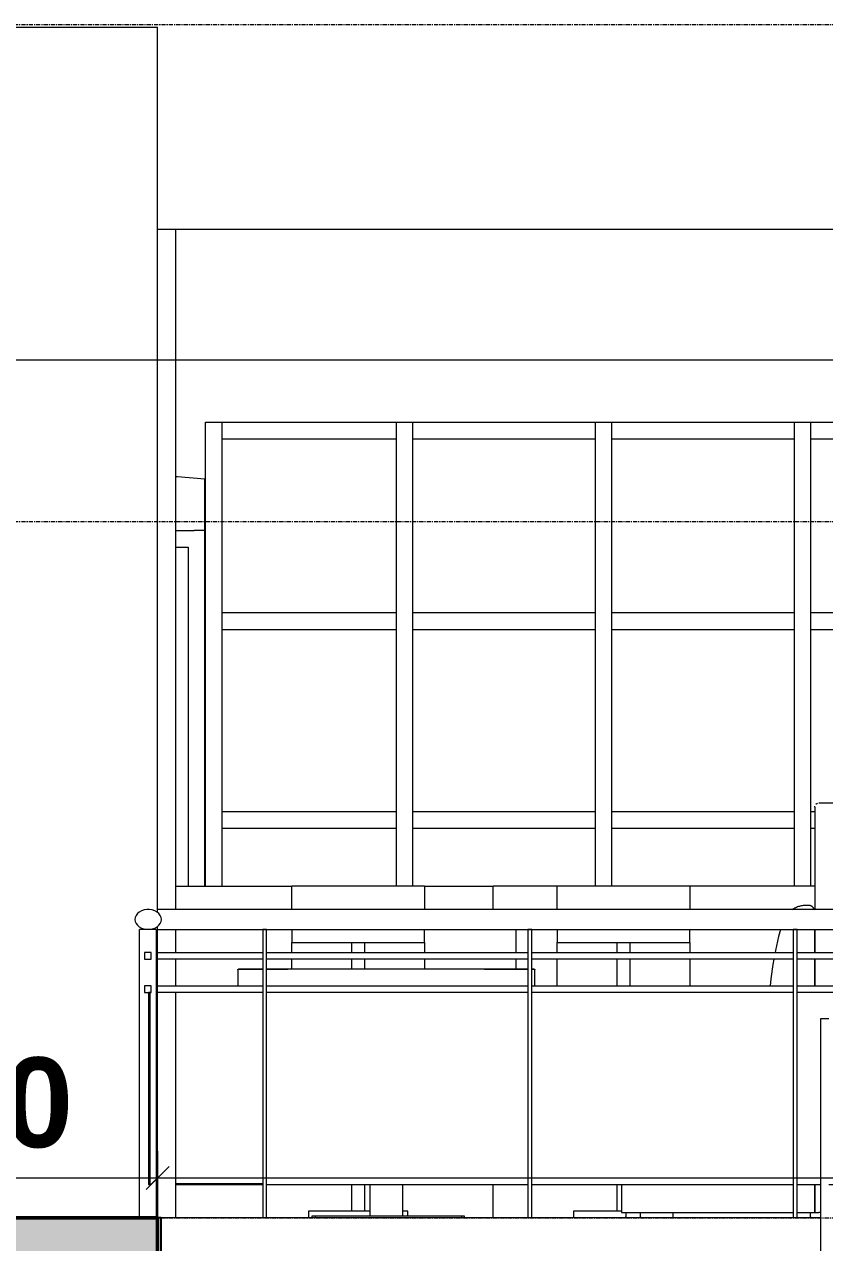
# Model space of a CAD drawing. Header units: inches. Extents: x 22 to 382261, y 22 to 371281.
# Drawn here: x 81244 to 83658, y 142855 to 146530 of the extents above; entities that cross this region are included whole.
import ezdxf

# ---------------------------------------------------------------- set-up
doc = ezdxf.new("R2010")
doc.units = ezdxf.units.IN
doc.header["$MEASUREMENT"] = 0
doc.linetypes.add('Grid Line 1_2_', pattern=[22.225, 12.7, -3.175, 3.175, -3.175])
for name, color, linetype, lineweight in [('A-ANNO-DIMS', 211, 'Continuous', 9), ('A-COLS', 52, 'Continuous', 9), ('A-DETL-THIN', 151, 'Continuous', 9), ('A-FLOR-HRAL', 11, 'Continuous', 9), ('A-FLOR-LEVL', 51, 'Continuous', 9), ('A-GLAZ-CURT', 52, 'Continuous', 9), ('A-GLAZ-CWMG', 51, 'Continuous', 9), ('I-FURN', 30, 'Continuous', 9), ('I-WALL', 2, 'Continuous', 9), ('Q-CASE', 31, 'Continuous', 9)]:
    doc.layers.add(name, color=color, linetype=linetype, lineweight=lineweight)
doc.styles.add('Arial_B_1', font='arialbd.ttf', dxfattribs={"height": 180.555556})
doc.styles.add('Arial_B_2', font='arialbd.ttf', dxfattribs={"height": 270.833333})
doc.dimstyles.new('2_2', dxfattribs={"dimscale": 304.8, "dimtxt": 267.818092, "dimasz": 0.227865, "dimexe": 1.377953, "dimexo": 0.0625, "dimgap": 0.287073, "dimtad": 1, "dimdec": 0, "dimzin": 0, "dimdsep": 46, "dimtxsty": 'Arial_B_2', "dimblk1": 'OBLIQUE', "dimblk2": 'OBLIQUE', "dimsah": 1, "dimcen": 0.09, "dimdle": 0.574147, "dimazin": 0, "dimtfac": 1, "dimtdec": 4, "dimtix": 1, "dimtmove": 0, "dimatfit": 3, "dimfxl": 0.574147, "dimfxlon": 1, "dimtvp": 1, "dimtolj": 1, "dimtzin": 0, "dimlwd": 18, "dimlwe": 18, "dimarcsym": 2})
doc.dimstyles.new('2_2_1', dxfattribs={"dimscale": 304.8, "dimtxt": 168.342801, "dimasz": 0.143229, "dimexe": 0.866142, "dimexo": 0.0625, "dimgap": 0.180446, "dimtad": 1, "dimdec": 0, "dimzin": 0, "dimdsep": 46, "dimtxsty": 'Arial_B_1', "dimblk1": 'OBLIQUE', "dimblk2": 'OBLIQUE', "dimsah": 1, "dimcen": 0.09, "dimdle": 0.360892, "dimazin": 0, "dimtfac": 1, "dimtdec": 4, "dimtix": 1, "dimtmove": 1, "dimatfit": 3, "dimfxl": 0.360892, "dimfxlon": 1, "dimtvp": 1, "dimtolj": 1, "dimtzin": 0, "dimlwd": 18, "dimlwe": 18, "dimarcsym": 2})

# ---------------------------------------------------------------- blocks, each defined once
blk = doc.blocks.new('Rectangular Mullion - 50 x 150mm-442057-Section B-B')
at = {"layer": 'A-GLAZ-CWMG'}
blk.add_line((141.8, 2700), (141.8, 3300), dxfattribs=at)
blk = doc.blocks.new('Rectangular Mullion - 50 x 150mm-V34-Section B-B')
at = {"layer": 'A-GLAZ-CWMG'}
for p, q in [((-6383.191796, 5550), (-6383.191796, 5350)), ((-6333.191796, 5350), (-6333.191796, 5550))]:
    blk.add_line(p, q, dxfattribs=at)
blk = doc.blocks.new('Rectangular Mullion - 50 x 150mm-V35-Section B-B')
at = {"layer": 'A-GLAZ-CWMG'}
for p, q in [((-6908.2, 5525), (-6908.2, 5575)), ((-6383.2, 5575), (-6908.2, 5575)), ((-6383.2, 5575), (-6383.2, 5525)), ((-6908.2, 5525), (-6383.2, 5525))]:
    blk.add_line(p, q, dxfattribs=at)
blk = doc.blocks.new('Rectangular Mullion - 50 x 150mm-V36-Section B-B')
at = {"layer": 'A-GLAZ-CWMG'}
for p, q in [((-6333.191796, 5525), (-6333.191796, 5575)), ((-5783.191796, 5575), (-6333.191796, 5575)), ((-5783.191796, 5575), (-5783.191796, 5525)), ((-6333.191796, 5525), (-5783.191796, 5525))]:
    blk.add_line(p, q, dxfattribs=at)
blk = doc.blocks.new('Rectangular Mullion - 50 x 150mm-V37-Section B-B')
at = {"layer": 'A-GLAZ-CWMG'}
for p, q in [((-5133.2, 5525), (-5133.2, 5575)), ((-5121.1, 5575), (-5133.2, 5575)), ((-4583.2, 5575), (-4905.2, 5575)), ((-4583.2, 5575), (-4583.2, 5525)), ((-5133.2, 5525), (-5121.1, 5525)), ((-4905.3, 5525), (-4583.2, 5525))]:
    blk.add_line(p, q, dxfattribs=at)
blk = doc.blocks.new('Rectangular Mullion - 50 x 150mm-440584-Section B-B')
at = {"layer": 'A-GLAZ-CWMG'}
for p, q in [((2516.8, 3250), (2516.8, 3300)), ((3041.8, 3300), (3041.8, 3250)), ((2516.8, 3250), (3041.8, 3250))]:
    blk.add_line(p, q, dxfattribs=at)
blk = doc.blocks.new('Rectangular Mullion - 50 x 150mm-V9-Section B-B')
at = {"layer": 'A-GLAZ-CWMG'}
for p, q in [((1916.8, 3250), (1916.8, 3300)), ((2466.8, 3300), (2466.8, 3250)), ((1916.8, 3250), (2466.8, 3250))]:
    blk.add_line(p, q, dxfattribs=at)
blk = doc.blocks.new('Rectangular Mullion - 50 x 150mm-V38-Section B-B')
at = {"layer": 'A-GLAZ-CWMG'}
blk.add_line((-6908.2, 5350), (-6908.2, 5550), dxfattribs=at)
blk = doc.blocks.new('Rectangular Mullion - 50 x 150mm-442033-Section B-B')
at = {"layer": 'A-GLAZ-CWMG'}
for p, q in [((-6383.191796, 6150), (-6383.191796, 5550)), ((-6333.191796, 5550), (-6333.191796, 6150))]:
    blk.add_line(p, q, dxfattribs=at)
blk = doc.blocks.new('Railing - 50 x 12mm-408198-Section B-B')
at = {"layer": 'A-FLOR-HRAL'}
for p, q in [((-6774.1, 5220), (-6786.1, 5220)), ((-6786.1, 5220), (-6786.1, 4350)), ((-6774.1, 4350), (-6774.1, 5220))]:
    blk.add_line(p, q, dxfattribs=at)
blk = doc.blocks.new('Railing - 800mm-626364-Section B-B')
at = {"layer": 'A-FLOR-HRAL'}
blk.add_line((-6774.1, 4450), (-5986.1, 4450), dxfattribs=at)
blk = doc.blocks.new('Railing - 800mm-V39-Section B-B')
at = {"layer": 'A-FLOR-HRAL'}
for p, q in [((-5174.1, 4450), (-5103.7, 4450)), ((-5078.7, 4450), (-4386.7, 4450))]:
    blk.add_line(p, q, dxfattribs=at)
blk = doc.blocks.new('Railing - 800mm-V43-Section B-B')
at = {"layer": 'A-FLOR-HRAL', "lineweight": 18}
for p, q in [((-7130.4, 5030), (-7130.4, 4450)), ((-7125.4, 5030), (-7130.4, 5030)), ((-7125.4, 4450), (-7125.4, 5030)), ((-7130.4, 4450), (-7125.4, 4450))]:
    blk.add_line(p, q, dxfattribs=at)
blk = doc.blocks.new('Railing - 50 x 12mm-V44-Section B-B')
at = {"layer": 'A-FLOR-HRAL'}
for p, q in [((-7157.1, 4350), (-7157.1, 5220)), ((-7107.1, 5220), (-7157.1, 5220)), ((-7107.1, 5220), (-7107.1, 4350))]:
    blk.add_line(p, q, dxfattribs=at)
blk = doc.blocks.new('Railing - Railing-537520-Section B-B')
at = {"layer": 'A-FLOR-HRAL'}
for p, q in [((3136.8, 5280), (-7103.2, 5280)), ((-7103.2, 5220), (3136.8, 5220)), ((-7103.2, 5150), (-6786.1, 5150)), ((-6774.1, 5150), (-5986.1, 5150)), ((-5974.1, 5150), (-5186.1, 5150)), ((-5174.1, 5150), (-4386.7, 5150)), ((-6786.1, 5130), (-7103.2, 5130)), ((-5986.1, 5130), (-6774.1, 5130)), ((-5186.1, 5130), (-5974.1, 5130)), ((-4386.7, 5130), (-5174.1, 5130)), ((-7103.2, 5050), (-6786.1, 5050)), ((-6774.1, 5050), (-5986.1, 5050)), ((-5974.1, 5050), (-5186.1, 5050)), ((-5174.1, 5050), (-4386.7, 5050)), ((-6786.1, 5030), (-7103.2, 5030)), ((-5986.1, 5030), (-6774.1, 5030)), ((-5186.1, 5030), (-5974.1, 5030)), ((-4386.7, 5030), (-5174.1, 5030))]:
    blk.add_line(p, q, dxfattribs=at)
at = {"layer": 'A-FLOR-HRAL', "lineweight": 18}
for p, q in [((-7122.1, 5150), (-7142.1, 5150)), ((-7142.1, 5150), (-7142.1, 5130)), ((-7122.1, 5130), (-7122.1, 5150)), ((-7142.1, 5130), (-7122.1, 5130)), ((-7122.1, 5050), (-7142.1, 5050)), ((-7142.1, 5050), (-7142.1, 5030)), ((-7122.1, 5030), (-7122.1, 5050)), ((-7142.1, 5030), (-7122.1, 5030))]:
    blk.add_line(p, q, dxfattribs=at)
at = {"layer": 'A-FLOR-HRAL', "lineweight": 18, "flags": 128}
for points in [[(-7091.5, 5250), (-7092.3, 5256.2), (-7094.9, 5262.2), (-7099.1, 5267.6), (-7104.7, 5272.3), (-7111.5, 5276), (-7119.1, 5278.5), (-7127.3, 5279.8), (-7135.7, 5279.8), (-7143.8, 5278.5), (-7151.5, 5276), (-7158.2, 5272.3), (-7163.8, 5267.6), (-7168, 5262.2), (-7170.6, 5256.2), (-7171.5, 5250)], [(-7171.5, 5250), (-7170.6, 5243.8), (-7168, 5237.8), (-7163.8, 5232.4), (-7158.2, 5227.7), (-7151.5, 5224), (-7143.8, 5221.5), (-7135.7, 5220.2), (-7127.3, 5220.2), (-7119.1, 5221.5), (-7111.5, 5224), (-7104.7, 5227.7), (-7099.1, 5232.4), (-7094.9, 5237.8), (-7092.3, 5243.8), (-7091.5, 5250)]]:
    blk.add_lwpolyline(points, dxfattribs=at)
for name, p in [('Railing - 50 x 12mm-V44-Section B-B', (0, 0)), ('Railing - 50 x 12mm-408198-Section B-B', (0, 0)), ('Railing - 50 x 12mm-408198-Section B-B', (800, 0)), ('Railing - 50 x 12mm-408198-Section B-B', (1600, 0)), ('Railing - 800mm-V43-Section B-B', (0, 0)), ('Railing - 800mm-626364-Section B-B', (0, 0)), ('Railing - 800mm-626364-Section B-B', (800, 0)), ('Railing - 800mm-V39-Section B-B', (0, 0))]:
    blk.add_blockref(name, p)
blk = doc.blocks.new('Top Rail Type - Top Rail_Internal_-537676-Section B-B')
at = {"layer": 'A-FLOR-HRAL'}
for p, q in [((3136.8, 5280), (-7103.2, 5280)), ((-7103.2, 5220), (3136.8, 5220))]:
    blk.add_line(p, q, dxfattribs=at)
at = {"layer": 'A-FLOR-HRAL', "flags": 128}
for points in [[(-7091.5, 5250), (-7092.3, 5256.2), (-7094.9, 5262.2), (-7099.1, 5267.6), (-7104.7, 5272.3), (-7111.5, 5276), (-7119.1, 5278.5), (-7127.3, 5279.8), (-7135.7, 5279.8), (-7143.8, 5278.5), (-7151.5, 5276), (-7158.2, 5272.3), (-7163.8, 5267.6), (-7168, 5262.2), (-7170.6, 5256.2), (-7171.5, 5250)], [(-7171.5, 5250), (-7170.6, 5243.8), (-7168, 5237.8), (-7163.8, 5232.4), (-7158.2, 5227.7), (-7151.5, 5224), (-7143.8, 5221.5), (-7135.7, 5220.2), (-7127.3, 5220.2), (-7119.1, 5221.5), (-7111.5, 5224), (-7104.7, 5227.7), (-7099.1, 5232.4), (-7094.9, 5237.8), (-7092.3, 5243.8), (-7091.5, 5250)]]:
    blk.add_lwpolyline(points, dxfattribs=at)
blk = doc.blocks.new('System Panel - Glazed-655754-Section B-B')
at = {"layer": 'A-GLAZ-CURT', "lineweight": 18}
for p, q in [((-5103.7, 4950), (-5103.7, 300)), ((-5078.7, 4950), (-5103.7, 4950))]:
    blk.add_line(p, q, dxfattribs=at)
blk = doc.blocks.new('Rectangular Mullion - 50 x 150mm-442043-Section B-B')
at = {"layer": 'A-GLAZ-CWMG'}
blk.add_line((-6908.2, 5550), (-6908.2, 6150), dxfattribs=at)
blk = doc.blocks.new('Rectangular Mullion - 50 x 150mm-V32-Section B-B')
at = {"layer": 'A-GLAZ-CWMG'}
for p, q in [((-4583.2, 3300), (-4583.2, 2700)), ((-4533.2, 2700), (-4533.2, 3300))]:
    blk.add_line(p, q, dxfattribs=at)
blk = doc.blocks.new('Casework 20 - Casework 20-674433-Section B-B')
at = {"layer": 'Q-CASE', "lineweight": 25}
for p, q in [((-7092.7, 4350), (-7103.2, 4350)), ((-7092.7, 3734.5), (-7092.7, 4350))]:
    blk.add_line(p, q, dxfattribs=at)
at = {"layer": 'Q-CASE'}
blk.add_line((-5103.7, 4350), (-7092.7, 4350), dxfattribs=at)
blk = doc.blocks.new('DGGFRG - DGGFRG-V78-Section B-B')
at = {"layer": 'I-FURN'}
for p, q in [((-5121.1, 5589), (-5121.1, 5279.6)), ((-5025.9, 5600.9), (-5108.4, 5600.9)), ((-5140.2, 5292.5), (-5146.4, 5292.5)), ((-5121.1, 5150), (-5121.1, 5220.1)), ((-5121.1, 5220.1), (-5121.1, 5150)), ((-5121.1, 5050), (-5121.1, 5130)), ((-5121.1, 5130), (-5121.1, 5050)), ((-6860.9, 5098), (-6860.9, 5050)), ((-6116.6, 5100), (-6709.7, 5100)), ((-6009.1, 5100), (-5986.1, 5100)), ((-5967.5, 5100), (-5974.1, 5100)), ((-5965.5, 5050), (-5965.5, 5098)), ((-6463.2, 4450), (-6463.2, 4355.1)), ((-6363.2, 4355.1), (-6363.2, 4450)), ((-5703.5, 4450), (-5703.5, 4365.9)), ((-5121.1, 4365.9), (-5121.1, 4450)), ((-5121.1, 4450), (-5121.1, 4365.9)), ((-6637.7, 4355.1), (-6637.7, 4350)), ((-6637.7, 4355.1), (-6637.7, 4350)), ((-6628.1, 4355.1), (-6637.7, 4355.1)), ((-6553.2, 4355.1), (-6628.1, 4355.1)), ((-6628.1, 4355.1), (-6628.1, 4350)), ((-6261.8, 4355.1), (-6553.2, 4355.1)), ((-6186.9, 4355.1), (-6261.8, 4355.1)), ((-6177.3, 4355.1), (-6186.9, 4355.1)), ((-6186.9, 4355.1), (-6186.9, 4350)), ((-6177.3, 4350), (-6177.3, 4355.1)), ((-6177.3, 4350), (-6177.3, 4355.1)), ((-5703.5, 4365.9), (-5690.8, 4365.9)), ((-5690.8, 4365.9), (-5186.1, 4365.9)), ((-5690.8, 4365.9), (-5690.8, 4353.2)), ((-5646.3, 4353.2), (-5646.3, 4365.9)), ((-5174.1, 4365.9), (-5133.8, 4365.9)), ((-5133.8, 4365.9), (-5121.1, 4365.9)), ((-5133.8, 4353.2), (-5133.8, 4365.9)), ((-5121.1, 4365.9), (-5108.4, 4365.9)), ((-5103.7, 4365.9), (-5108.4, 4365.9))]:
    blk.add_line(p, q, dxfattribs=at)
at = {"layer": 'I-FURN', "flags": 128}
for points in [[(-5121.1, 5589), (-5121.1, 5589.5), (-5121.1, 5590), (-5121.1, 5590.5), (-5121, 5590.9), (-5120.9, 5591.4), (-5120.8, 5591.9)], [(-5117.2, 5597.9), (-5116.8, 5598.2), (-5116.4, 5598.5), (-5116.1, 5598.8), (-5115.7, 5599.1), (-5115.3, 5599.3), (-5114.8, 5599.5), (-5114.4, 5599.8), (-5114, 5600), (-5113.5, 5600.1), (-5113.1, 5600.3)], [(-5146.4, 5292.5), (-5149.4, 5292.4), (-5152.4, 5292.2), (-5155.5, 5291.9), (-5158.5, 5291.5), (-5161.5, 5291), (-5164.5, 5290.3), (-5167.4, 5289.5), (-5170.3, 5288.6), (-5173.2, 5287.6), (-5176, 5286.5), (-5178.8, 5285.2), (-5181.5, 5283.9), (-5184.2, 5282.4), (-5186.8, 5280.8), (-5189, 5279.4)], [(-5122.1, 5279.4), (-5122.4, 5280.1), (-5122.6, 5280.9), (-5123, 5281.5), (-5123.3, 5282.2), (-5123.7, 5282.9), (-5124.1, 5283.6), (-5124.5, 5284.2), (-5124.9, 5284.8), (-5125.4, 5285.4), (-5125.9, 5286), (-5126.4, 5286.6), (-5126.9, 5287.1), (-5127.5, 5287.6), (-5128.1, 5288.1), (-5128.7, 5288.6), (-5129.3, 5289), (-5129.9, 5289.5), (-5130.5, 5289.9), (-5131.2, 5290.2), (-5131.9, 5290.6), (-5132.6, 5290.9), (-5133.3, 5291.2), (-5134, 5291.5), (-5134.7, 5291.7), (-5135.5, 5291.9), (-5136.2, 5292.1), (-5137, 5292.2), (-5137.7, 5292.3), (-5138.5, 5292.4), (-5139.2, 5292.5), (-5140, 5292.5), (-5140.2, 5292.5)], [(-5224.1, 5220.1), (-5230, 5198.1), (-5239.5, 5156.1), (-5240.6, 5150)], [(-5244.2, 5130), (-5247.2, 5113.8), (-5253.3, 5071.2), (-5255.4, 5050)], [(-6860.9, 5098), (-6860.9, 5098.1), (-6860.9, 5098.2), (-6860.9, 5098.2), (-6860.9, 5098.3), (-6860.9, 5098.4), (-6860.9, 5098.5), (-6860.9, 5098.6), (-6860.8, 5098.6), (-6860.8, 5098.7), (-6860.8, 5098.8), (-6860.8, 5098.9), (-6860.7, 5098.9), (-6860.7, 5099), (-6860.6, 5099.1), (-6860.6, 5099.1), (-6860.5, 5099.2), (-6860.5, 5099.3), (-6860.4, 5099.3), (-6860.4, 5099.4), (-6860.3, 5099.4), (-6860.3, 5099.5), (-6860.2, 5099.5), (-6860.2, 5099.6), (-6860.1, 5099.6), (-6860, 5099.7), (-6860, 5099.7), (-6859.9, 5099.8), (-6859.8, 5099.8), (-6859.7, 5099.8), (-6859.7, 5099.9), (-6859.6, 5099.9), (-6859.5, 5099.9), (-6859.4, 5099.9), (-6859.4, 5100), (-6859.3, 5100), (-6859.2, 5100), (-6859.1, 5100), (-6859, 5100), (-6859, 5100), (-6858.9, 5100)], [(-6817.3, 5100), (-6845.7, 5100), (-6858.3, 5100), (-6858.9, 5100)], [(-6858.9, 5100), (-6851, 5100), (-6827.1, 5100), (-6817.3, 5100)], [(-6817.3, 5100), (-6816.8, 5100), (-6816.2, 5100), (-6815.3, 5100), (-6814.3, 5100), (-6813.2, 5100), (-6811.9, 5100), (-6810.4, 5100), (-6808.7, 5100), (-6806.9, 5100), (-6805, 5100), (-6802.8, 5100), (-6800.6, 5100), (-6798.2, 5100), (-6795.6, 5100), (-6792.9, 5100), (-6790.1, 5100), (-6787.2, 5100)], [(-6787.2, 5100), (-6790.2, 5100), (-6793, 5100), (-6795.7, 5100), (-6798.2, 5100), (-6800.6, 5100), (-6802.9, 5100), (-6805, 5100), (-6806.9, 5100), (-6808.8, 5100), (-6810.4, 5100), (-6811.9, 5100), (-6813.2, 5100), (-6814.4, 5100), (-6815.3, 5100), (-6816.2, 5100), (-6816.8, 5100), (-6817.3, 5100)], [(-6774.1, 5100), (-6770.7, 5100), (-6767, 5100), (-6763.3, 5100), (-6759.5, 5100), (-6755.7, 5100), (-6751.7, 5100), (-6747.7, 5100), (-6743.6, 5100), (-6739.5, 5100), (-6735.3, 5100), (-6731.1, 5100), (-6726.9, 5100), (-6722.6, 5100), (-6718.3, 5100), (-6714, 5100), (-6709.7, 5100)], [(-6709.7, 5100), (-6714.1, 5100), (-6718.4, 5100), (-6722.7, 5100), (-6726.9, 5100), (-6731.2, 5100), (-6735.4, 5100), (-6739.6, 5100), (-6743.7, 5100), (-6747.8, 5100), (-6751.8, 5100), (-6755.7, 5100), (-6759.6, 5100), (-6763.4, 5100), (-6767.1, 5100), (-6770.7, 5100), (-6774.1, 5100)], [(-6009.1, 5100), (-6009.6, 5100), (-6010.2, 5100), (-6011, 5100), (-6012, 5100), (-6013.2, 5100), (-6014.5, 5100), (-6016, 5100), (-6017.7, 5100), (-6019.5, 5100), (-6021.4, 5100), (-6023.5, 5100), (-6025.8, 5100), (-6028.2, 5100), (-6030.8, 5100), (-6033.4, 5100), (-6036.3, 5100), (-6039.2, 5100), (-6042.3, 5100), (-6045.5, 5100), (-6048.8, 5100), (-6052.2, 5100), (-6055.7, 5100), (-6059.3, 5100), (-6063, 5100), (-6066.8, 5100), (-6070.7, 5100), (-6074.6, 5100), (-6078.6, 5100), (-6082.7, 5100), (-6086.8, 5100), (-6091, 5100), (-6095.2, 5100), (-6099.5, 5100), (-6103.8, 5100), (-6108.1, 5100), (-6112.4, 5100), (-6116.6, 5100)], [(-6116.6, 5100), (-6112.3, 5100), (-6108, 5100), (-6103.7, 5100), (-6099.4, 5100), (-6095.2, 5100), (-6091, 5100), (-6086.8, 5100), (-6082.7, 5100), (-6078.6, 5100), (-6074.6, 5100), (-6070.6, 5100), (-6066.8, 5100), (-6063, 5100), (-6059.3, 5100), (-6055.7, 5100), (-6052.1, 5100), (-6048.7, 5100), (-6045.4, 5100), (-6042.2, 5100), (-6039.2, 5100), (-6036.2, 5100), (-6033.4, 5100), (-6030.7, 5100), (-6028.2, 5100), (-6025.8, 5100), (-6023.5, 5100), (-6021.4, 5100), (-6019.4, 5100), (-6017.6, 5100), (-6016, 5100), (-6014.5, 5100), (-6013.2, 5100), (-6012, 5100), (-6011, 5100), (-6010.2, 5100), (-6009.6, 5100), (-6009.1, 5100)], [(-5986.1, 5100), (-5999.5, 5100), (-6009.1, 5100)], [(-5974.1, 5100), (-5968.2, 5100), (-5967.5, 5100)], [(-5967.5, 5100), (-5967.5, 5100), (-5967.4, 5100), (-5967.3, 5100), (-5967.2, 5100), (-5967.1, 5100), (-5967.1, 5099.9), (-5967, 5099.9), (-5966.9, 5099.9), (-5966.8, 5099.9), (-5966.8, 5099.8), (-5966.7, 5099.8), (-5966.6, 5099.8), (-5966.6, 5099.7), (-5966.5, 5099.7), (-5966.4, 5099.7), (-5966.4, 5099.6), (-5966.3, 5099.6), (-5966.2, 5099.5), (-5966.2, 5099.4), (-5966.1, 5099.4), (-5966.1, 5099.3), (-5966, 5099.3), (-5966, 5099.2), (-5965.9, 5099.1), (-5965.9, 5099.1), (-5965.8, 5099), (-5965.8, 5098.9), (-5965.7, 5098.9), (-5965.7, 5098.8), (-5965.7, 5098.7), (-5965.7, 5098.6), (-5965.6, 5098.6), (-5965.6, 5098.5), (-5965.6, 5098.4), (-5965.6, 5098.3), (-5965.6, 5098.3), (-5965.6, 5098.2), (-5965.5, 5098.1), (-5965.5, 5098), (-5965.5, 5098)], [(-5687.6, 4350), (-5687.7, 4350), (-5687.8, 4350), (-5688, 4350), (-5688.1, 4350), (-5688.2, 4350.1), (-5688.3, 4350.1), (-5688.5, 4350.1), (-5688.6, 4350.2), (-5688.7, 4350.2), (-5688.8, 4350.3), (-5688.9, 4350.3), (-5689.1, 4350.4), (-5689.2, 4350.4), (-5689.3, 4350.5), (-5689.4, 4350.6), (-5689.5, 4350.6), (-5689.6, 4350.7), (-5689.7, 4350.8), (-5689.8, 4350.9), (-5689.9, 4351), (-5690, 4351.1), (-5690, 4351.2), (-5690.1, 4351.3), (-5690.2, 4351.4), (-5690.3, 4351.5), (-5690.3, 4351.6), (-5690.4, 4351.7), (-5690.5, 4351.8), (-5690.5, 4351.9), (-5690.6, 4352), (-5690.6, 4352.1), (-5690.6, 4352.3), (-5690.7, 4352.4), (-5690.7, 4352.5), (-5690.7, 4352.6), (-5690.7, 4352.8), (-5690.8, 4352.9), (-5690.8, 4353), (-5690.8, 4353.1), (-5690.8, 4353.2)], [(-5687.6, 4350), (-5687.7, 4350), (-5687.8, 4350), (-5688, 4350), (-5688.1, 4350), (-5688.2, 4350.1), (-5688.3, 4350.1), (-5688.5, 4350.1), (-5688.6, 4350.2), (-5688.7, 4350.2), (-5688.8, 4350.3), (-5688.9, 4350.3), (-5689.1, 4350.4), (-5689.2, 4350.4), (-5689.3, 4350.5), (-5689.4, 4350.6), (-5689.5, 4350.6), (-5689.6, 4350.7), (-5689.7, 4350.8), (-5689.8, 4350.9), (-5689.9, 4351), (-5690, 4351.1), (-5690, 4351.2), (-5690.1, 4351.3), (-5690.2, 4351.4), (-5690.3, 4351.5), (-5690.3, 4351.6), (-5690.4, 4351.7), (-5690.5, 4351.8), (-5690.5, 4351.9), (-5690.6, 4352), (-5690.6, 4352.1), (-5690.6, 4352.3), (-5690.7, 4352.4), (-5690.7, 4352.5), (-5690.7, 4352.6), (-5690.7, 4352.8), (-5690.8, 4352.9), (-5690.8, 4353), (-5690.8, 4353.1)], [(-5646.3, 4353.2), (-5646.3, 4353), (-5646.3, 4352.9), (-5646.3, 4352.8), (-5646.4, 4352.7), (-5646.4, 4352.5), (-5646.4, 4352.4), (-5646.4, 4352.3), (-5646.5, 4352.2), (-5646.5, 4352.1), (-5646.6, 4351.9), (-5646.6, 4351.8), (-5646.7, 4351.7), (-5646.7, 4351.6), (-5646.8, 4351.5), (-5646.9, 4351.4), (-5646.9, 4351.3), (-5647, 4351.2), (-5647.1, 4351.1), (-5647.2, 4351), (-5647.3, 4350.9), (-5647.4, 4350.8), (-5647.5, 4350.7), (-5647.6, 4350.6), (-5647.7, 4350.6), (-5647.8, 4350.5), (-5647.9, 4350.4), (-5648, 4350.4), (-5648.1, 4350.3), (-5648.2, 4350.3), (-5648.3, 4350.2), (-5648.5, 4350.2), (-5648.6, 4350.1), (-5648.7, 4350.1), (-5648.8, 4350.1), (-5649, 4350), (-5649.1, 4350), (-5649.2, 4350), (-5649.3, 4350), (-5649.5, 4350)], [(-5646.3, 4353.2), (-5646.3, 4353), (-5646.3, 4352.9), (-5646.3, 4352.8), (-5646.4, 4352.7), (-5646.4, 4352.5), (-5646.4, 4352.4), (-5646.4, 4352.3), (-5646.5, 4352.2), (-5646.5, 4352.1), (-5646.6, 4351.9), (-5646.6, 4351.8), (-5646.7, 4351.7), (-5646.7, 4351.6), (-5646.8, 4351.5), (-5646.9, 4351.4), (-5646.9, 4351.3), (-5647, 4351.2), (-5647.1, 4351.1), (-5647.2, 4351), (-5647.3, 4350.9), (-5647.4, 4350.8), (-5647.5, 4350.7), (-5647.6, 4350.6), (-5647.7, 4350.6), (-5647.8, 4350.5), (-5647.9, 4350.4), (-5648, 4350.4), (-5648.1, 4350.3), (-5648.2, 4350.3), (-5648.3, 4350.2), (-5648.5, 4350.2), (-5648.6, 4350.1), (-5648.7, 4350.1), (-5648.8, 4350.1), (-5649, 4350), (-5649.1, 4350), (-5649.2, 4350), (-5649.3, 4350), (-5649.5, 4350)], [(-5133.8, 4353.2), (-5133.8, 4353), (-5133.9, 4352.9), (-5133.9, 4352.8), (-5133.9, 4352.7), (-5133.9, 4352.5), (-5133.9, 4352.4), (-5134, 4352.3), (-5134, 4352.2), (-5134, 4352.1), (-5134.1, 4351.9), (-5134.1, 4351.8), (-5134.2, 4351.7), (-5134.3, 4351.6), (-5134.3, 4351.5), (-5134.4, 4351.4), (-5134.5, 4351.3), (-5134.5, 4351.2), (-5134.6, 4351.1), (-5134.7, 4351), (-5134.8, 4350.9), (-5134.9, 4350.8), (-5135, 4350.7), (-5135.1, 4350.6), (-5135.2, 4350.6), (-5135.3, 4350.5), (-5135.4, 4350.4), (-5135.5, 4350.4), (-5135.6, 4350.3), (-5135.7, 4350.3), (-5135.9, 4350.2), (-5136, 4350.2), (-5136.1, 4350.1), (-5136.2, 4350.1), (-5136.4, 4350.1), (-5136.5, 4350), (-5136.6, 4350), (-5136.7, 4350), (-5136.9, 4350), (-5137, 4350)], [(-5133.8, 4353.2), (-5133.8, 4353), (-5133.9, 4352.9), (-5133.9, 4352.8), (-5133.9, 4352.7), (-5133.9, 4352.5), (-5133.9, 4352.4), (-5134, 4352.3), (-5134, 4352.2), (-5134, 4352.1), (-5134.1, 4351.9), (-5134.1, 4351.8), (-5134.2, 4351.7), (-5134.3, 4351.6), (-5134.3, 4351.5), (-5134.4, 4351.4), (-5134.5, 4351.3), (-5134.5, 4351.2), (-5134.6, 4351.1), (-5134.7, 4351), (-5134.8, 4350.9), (-5134.9, 4350.8), (-5135, 4350.7), (-5135.1, 4350.6), (-5135.2, 4350.6), (-5135.3, 4350.5), (-5135.4, 4350.4), (-5135.5, 4350.4), (-5135.6, 4350.3), (-5135.7, 4350.3), (-5135.9, 4350.2), (-5136, 4350.2), (-5136.1, 4350.1), (-5136.2, 4350.1), (-5136.4, 4350.1), (-5136.5, 4350), (-5136.6, 4350), (-5136.7, 4350), (-5136.9, 4350), (-5137, 4350)]]:
    blk.add_lwpolyline(points, dxfattribs=at)
blk = doc.blocks.new('Bar_Stool_-_Stivi_6177_0001 - Bar_Stool_-_Stivi_6177_0001-V79-Section B-B')
at = {"layer": 'I-FURN'}
for p, q in [((-6698.2, 5279.9), (-6698.2, 5350)), ((-6298.2, 5350), (-6698.2, 5350)), ((-6298.2, 5350), (-6298.2, 5279.8)), ((-6698.2, 5220.2), (-6698.2, 5180)), ((-6298.2, 5180), (-6298.2, 5220.2)), ((-6698.2, 5180), (-6298.2, 5180)), ((-6698.2, 5150), (-6698.2, 5180)), ((-6518.2, 5180), (-6518.2, 5150)), ((-6478.2, 5150), (-6478.2, 5180)), ((-6298.2, 5180), (-6298.2, 5150)), ((-6698.2, 5099.7), (-6698.2, 5130)), ((-6518.2, 5130), (-6518.2, 5099.3)), ((-6478.2, 5099.3), (-6478.2, 5130)), ((-6298.2, 5130), (-6298.2, 5099.4)), ((-6518.2, 4450), (-6518.2, 4370)), ((-6478.2, 4370), (-6478.2, 4450)), ((-6648.2, 4370), (-6648.2, 4350)), ((-6498.2, 4370), (-6648.2, 4370)), ((-6463.1, 4370), (-6498.2, 4370)), ((-6348.2, 4370), (-6362.1, 4370)), ((-6348.2, 4355.1), (-6348.2, 4370))]:
    blk.add_line(p, q, dxfattribs=at)
blk = doc.blocks.new('Bar_Stool_-_Stivi_6177_0001 - Bar_Stool_-_Stivi_6177_0001-V80-Section B-B')
at = {"layer": 'I-FURN'}
for p, q in [((-5898.2, 5279.8), (-5898.2, 5350)), ((-5498.2, 5350), (-5898.2, 5350)), ((-5498.2, 5350), (-5498.2, 5279.5)), ((-5898.2, 5219.8), (-5898.2, 5180)), ((-5498.2, 5180), (-5498.2, 5219.9)), ((-5898.2, 5180), (-5498.2, 5180)), ((-5898.2, 5150), (-5898.2, 5180)), ((-5718.2, 5180), (-5718.2, 5150)), ((-5678.2, 5150), (-5678.2, 5180)), ((-5498.2, 5180), (-5498.2, 5150)), ((-5898.2, 5050), (-5898.2, 5130)), ((-5718.2, 5130), (-5718.2, 5050)), ((-5678.2, 5050), (-5678.2, 5130)), ((-5498.2, 5130), (-5498.2, 5050)), ((-5718.2, 4450), (-5718.2, 4370)), ((-5848.2, 4370), (-5848.2, 4350)), ((-5703.5, 4370), (-5848.2, 4370)), ((-5548.2, 4350), (-5548.2, 4365.9))]:
    blk.add_line(p, q, dxfattribs=at)
blk = doc.blocks.new('Casework 30 - Casework 30-869156-Section B-B')
at = {"layer": 'Q-CASE'}
for p, q in [((-7048.2, 5350), (-6698.2, 5350)), ((-6298.2, 5350), (-6090.5, 5350)), ((-5899.1, 5350), (-6090.5, 5350)), ((-6090.5, 5279.9), (-6090.5, 5350)), ((-5121.2, 5350), (-5498.7, 5350)), ((-6022.1, 5220), (-6022.1, 5150)), ((-6022.1, 5130), (-6022.1, 5098)), ((-7048.2, 4453.9), (-6786.1, 4453.9)), ((-7048.2, 4450), (-6786.1, 4450)), ((-6090.5, 4350), (-6090.5, 4450))]:
    blk.add_line(p, q, dxfattribs=at)
blk = doc.blocks.new('FREEZER COCACOLA - FREEZER COCACOLA-870207-Section B-B')
at = {"layer": 'I-FURN'}
for p, q in [((-7635.7, 6423.2), (-7635.7, 6579.6)), ((-6960.7, 6423.2), (-6960.7, 6578)), ((-7621.2, 6423.2), (-7635.7, 6423.2)), ((-7635.7, 6423.2), (-7635.7, 6066.6)), ((-7621.8, 6423.2), (-7553.2, 6423.2)), ((-7048.1, 6423.2), (-6992.3, 6423.2)), ((-6960.7, 6423.2), (-6992.6, 6423.2)), ((-6960.7, 5350), (-6960.7, 6423.2)), ((-7585.7, 6130.9), (-7585.7, 6373.2)), ((-7585.7, 6373.2), (-7553.2, 6373.2)), ((-7048.2, 6373.2), (-7010.7, 6373.2)), ((-7010.7, 6373.2), (-7010.7, 5350)), ((-7585.7, 6064.7), (-7585.7, 6129.3)), ((-7635.7, 6054.3), (-7635.7, 6047)), ((-7635.7, 6042.1), (-7635.7, 6034)), ((-7585.7, 6050.2), (-7585.7, 6057.7)), ((-7585.7, 6002.5), (-7585.7, 6048)), ((-7635.7, 6024.6), (-7635.7, 6017.5)), ((-7635.7, 6008.3), (-7635.7, 5990.5)), ((-7585.7, 5976.8), (-7585.7, 5999.7)), ((-7635.7, 5988), (-7635.7, 5986)), ((-7635.7, 5975.7), (-7635.7, 5964.3)), ((-7635.7, 5960.2), (-7635.7, 5942.5)), ((-7585.7, 5966.4), (-7585.7, 5975.5)), ((-7585.7, 5949.6), (-7585.7, 5954.2)), ((-7635.7, 5940.5), (-7635.7, 5934.1)), ((-7635.7, 5930.9), (-7635.7, 5926.6)), ((-7635.7, 5917.4), (-7635.7, 5914.7)), ((-7585.7, 5941.2), (-7585.7, 5949.3)), ((-7585.7, 5932.8), (-7585.7, 5934.1)), ((-7585.7, 5917.5), (-7585.7, 5927.6)), ((-7635.7, 5912.5), (-7635.7, 5909.6)), ((-7635.7, 5903.5), (-7635.7, 5893.8)), ((-7635.7, 5888.7), (-7635.7, 5879.6)), ((-7585.7, 5904.3), (-7585.7, 5916)), ((-7585.7, 5884.4), (-7585.7, 5901.6)), ((-7585.7, 5866.7), (-7585.7, 5884.1)), ((-7635.7, 5876.3), (-7635.7, 5857.5)), ((-7635.7, 5856.8), (-7635.7, 5848.5)), ((-7635.7, 5846), (-7635.7, 5843.1)), ((-7585.7, 5839.6), (-7585.7, 5864.4)), ((-7635.7, 5840.5), (-7635.7, 5838)), ((-7635.7, 5837.4), (-7635.7, 5825.7)), ((-7635.7, 5821.7), (-7635.7, 5694.4)), ((-7585.7, 5830.3), (-7585.7, 5837.5)), ((-7585.7, 5615.5), (-7585.7, 5828.3)), ((-7635.7, 5689.7), (-7635.7, 5602.5)), ((-7635.7, 5601.9), (-7635.7, 5557.7)), ((-7585.7, 5610.6), (-7585.7, 5612.5)), ((-7585.7, 5600.9), (-7585.7, 5608.1)), ((-7585.7, 5509.9), (-7585.7, 5597.1)), ((-7635.7, 5551.6), (-7635.7, 5547)), ((-7635.7, 5532.2), (-7635.7, 5519.3)), ((-7635.7, 5518.3), (-7635.7, 5514)), ((-7635.7, 5508.1), (-7635.7, 5501.2)), ((-7635.7, 5493.5), (-7635.7, 5470.9)), ((-7585.7, 5499.1), (-7585.7, 5502.4)), ((-7585.7, 5477.4), (-7585.7, 5496.3)), ((-7585.7, 5469.1), (-7585.7, 5476.4)), ((-7635.7, 5457.7), (-7635.7, 5456.5)), ((-7635.7, 5452), (-7635.7, 5449.3)), ((-7635.7, 5444.6), (-7635.7, 5432.1)), ((-7585.7, 5452.9), (-7585.7, 5467.8)), ((-7585.7, 5443.1), (-7585.7, 5447.1)), ((-7585.7, 5410.4), (-7585.7, 5441.4)), ((-7635.7, 5426.5), (-7635.7, 5418.6)), ((-7635.7, 5411.7), (-7635.7, 5388.2)), ((-7585.7, 5350), (-7585.7, 5408.6)), ((-7635.7, 5385.8), (-7635.7, 5350))]:
    blk.add_line(p, q, dxfattribs=at)
at = {"layer": 'I-FURN', "flags": 128}
for points in [[(-7553.3, 6586.2), (-7557.2, 6585.9), (-7635.7, 6579.6)], [(-6960.7, 6578), (-7042.7, 6585), (-7048.1, 6585.4)]]:
    blk.add_lwpolyline(points, dxfattribs=at)
blk = doc.blocks.new('_Oblique')
at = {"color": 0, "linetype": 'ByBlock', "lineweight": -2}
blk.add_line((-0.5, -0.5), (0.5, 0.5), dxfattribs=at)
blk = doc.blocks.new('*D5238')
at = {"layer": 'A-ANNO-DIMS', "color": 0, "lineweight": 18, "transparency": 16777216}
for p, q in [((80295.8, 145598.8), (80295.8, 145097.9)), ((93340.8, 145598.8), (93340.8, 145097.9)), ((80120.8, 145517.9), (93515.8, 145517.9))]:
    blk.add_line(p, q, dxfattribs=at)
at = {"layer": 'Defpoints', "color": 0, "transparency": 16777216}
for p in [(80295.8, 145617.9), (93340.8, 145617.9), (93340.8, 145517.9)]:
    blk.add_point(p, dxfattribs=at)
at = {"layer": 'A-ANNO-DIMS', "color": 0, "lineweight": 18, "transparency": 16777216, "xscale": 69.45312499999999, "yscale": 69.45312499999999, "zscale": 69.45312499999999, "rotation": 180}
blk.add_blockref('_Oblique', (80295.8, 145517.9), dxfattribs=at)
at = {"layer": 'A-ANNO-DIMS', "color": 0, "lineweight": 18, "transparency": 16777216, "xscale": 69.45312499999999, "yscale": 69.45312499999999, "zscale": 69.45312499999999}
blk.add_blockref('_Oblique', (93340.8, 145517.9), dxfattribs=at)
at = {"layer": 'A-ANNO-DIMS', "color": 0, "lineweight": 18, "transparency": 16777216, "insert": (86818.3, 145743.7), "char_height": 270.83, "width": 699.606, "attachment_point": 5, "style": 'Arial_B_2'}
blk.add_mtext('\\A1;13045', dxfattribs=at)
blk = doc.blocks.new('*D5271')
at = {"layer": 'A-ANNO-DIMS', "color": 0, "lineweight": 18, "transparency": 16777216}
for p, q in [((80295.8, 143131.5), (80295.8, 142630.5)), ((81645.8, 143131.5), (81645.8, 142630.5)), ((80120.8, 143050.5), (81820.8, 143050.5))]:
    blk.add_line(p, q, dxfattribs=at)
at = {"layer": 'Defpoints', "color": 0, "transparency": 16777216}
for p in [(80295.8, 143150.5), (81645.8, 143150.5), (81645.8, 143050.5)]:
    blk.add_point(p, dxfattribs=at)
at = {"layer": 'A-ANNO-DIMS', "color": 0, "lineweight": 18, "transparency": 16777216, "xscale": 69.45312499999999, "yscale": 69.45312499999999, "zscale": 69.45312499999999, "rotation": 180}
blk.add_blockref('_Oblique', (80295.8, 143050.5), dxfattribs=at)
at = {"layer": 'A-ANNO-DIMS', "color": 0, "lineweight": 18, "transparency": 16777216, "xscale": 69.45312499999999, "yscale": 69.45312499999999, "zscale": 69.45312499999999}
blk.add_blockref('_Oblique', (81645.8, 143050.5), dxfattribs=at)
at = {"layer": 'A-ANNO-DIMS', "color": 0, "lineweight": 18, "transparency": 16777216, "insert": (80970.8, 143276.3), "char_height": 270.83, "width": 559.685, "attachment_point": 5, "style": 'Arial_B_2'}
blk.add_mtext('\\A1;1350', dxfattribs=at)
blk = doc.blocks.new('*D5272')
at = {"layer": 'A-ANNO-DIMS', "color": 0, "lineweight": 18, "transparency": 16777216}
for p, q in [((81645.8, 143131.5), (81645.8, 142786.5)), ((91885.8, 143131.5), (91885.8, 142786.5)), ((81535.8, 143050.5), (91995.8, 143050.5))]:
    blk.add_line(p, q, dxfattribs=at)
at = {"layer": 'Defpoints', "color": 0, "transparency": 16777216}
for p in [(81645.8, 143150.5), (91885.8, 143150.5), (91885.8, 143050.5)]:
    blk.add_point(p, dxfattribs=at)
at = {"layer": 'A-ANNO-DIMS', "color": 0, "lineweight": 18, "transparency": 16777216, "xscale": 43.65624999999999, "yscale": 43.65624999999999, "zscale": 43.65624999999999, "rotation": 180}
blk.add_blockref('_Oblique', (81645.8, 143050.5), dxfattribs=at)
at = {"layer": 'A-ANNO-DIMS', "color": 0, "lineweight": 18, "transparency": 16777216, "xscale": 43.65624999999999, "yscale": 43.65624999999999, "zscale": 43.65624999999999}
blk.add_blockref('_Oblique', (91885.8, 143050.5), dxfattribs=at)
at = {"layer": 'A-ANNO-DIMS', "color": 0, "lineweight": 18, "transparency": 16777216, "insert": (86604.2, 142965.9), "char_height": 180.56, "width": 699.606, "attachment_point": 1, "line_spacing_factor": 0.941778, "style": 'Arial_B_1'}
blk.add_mtext('\\A1;10240', dxfattribs=at)

msp = doc.modelspace()

# ---------------------------------------------------------------- hatches: boundary and pattern name
at = {"layer": 'A-ANNO-DIMS'}
h = msp.add_hatch(dxfattribs=at)
h.set_pattern_fill('FP_2', color=256, style=0, pattern_type=2)
h.set_pattern_definition([(50, (85355.86, 143211.44), (182.1847, -15.939), [19.05, -209.55]), (355, (85355.86, 143211.44), (-35.2424, 191.0566), [15.24, -167.64]), (100.451, (85371.04, 143210.1), (146.9425, 175.1167), [16.19, -178.09]), (46.184, (85355.86, 143262.24), (271.079, -42.0433), [28.575, -314.325]), (96.636, (85378.45, 143258.73), (237.4025, 247.427), [24.285, -267.135]), (351.184, (85355.86, 143262.24), (237.4046, 247.425), [22.86, -251.46]), (21, (85381.26, 143249.54), (151.6149, -102.2655), [19.05, -209.55]), (326, (85381.26, 143249.54), (61.8024, 184.1877), [15.24, -167.64]), (71.451, (85393.9, 143241.01), (213.417, 81.9214), [16.19, -178.09]), (37.5, (85355.86, 143211.436), (3.08832, 84.55508), [8.382, -157.226, 8.382, -161.798, -168.275]), (37.5, (85355.86, 143211.436), (3.08832, 84.55508), [-335.788, 8.382, -159.893]), (7.5, (85355.86, 143211.44), (66.8194, 100.18075), [8.382, -88.646, 8.382, -153.416, -64.135]), (7.5, (85355.86, 143211.44), (66.8194, 100.18075), [-258.826, 8.382, -55.753]), (327.5, (85299.22, 143211.436), (135.5905, -5.7289), [8.382, -55.118, 8.382, -189.738, -262.89]), (327.5, (85299.22, 143211.436), (135.5905, -5.7289), [-261.62, 8.382, -254.508]), (317.5, (85273.82, 143211.44), (148.1289, 25.4268), [8.382, -74.168, 8.382, -123.19, -186.69]), (317.5, (85273.82, 143211.44), (148.1289, 25.4268), [-214.122, 8.382, -178.308])])
h.paths.add_polyline_path([(93570.8, 138430.3), (93570.8, 140240.3), (92530.8, 140240.3), (92530.8, 139780.3), (91730.8, 139780.3), (91730.8, 139330.3), (90930.8, 139330.3), (90930.8, 138880.3), (82675.8, 138880.3), (82675.8, 139330.3), (81875.8, 139330.3), (81875.8, 139780.3), (81075.8, 139780.3), (81075.8, 140240.3), (80065.8, 140240.3), (80065.8, 138880.3), (76510.8, 138880.3), (76510.8, 138730.3), (80295.8, 138730.3), (80295.8, 140090.3), (80925.8, 140090.3), (80925.8, 139630.3), (81725.8, 139630.3), (81725.8, 139180.3), (82525.8, 139180.3), (82525.8, 138730.3), (91080.8, 138730.3), (91080.8, 139180.3), (91880.8, 139180.3), (91880.8, 139630.3), (92680.8, 139630.3), (92680.8, 140080.3), (93340.8, 140080.3), (93340.8, 138430.3)])
h.paths.add_polyline_path([(81379, 142314.9), (81645.8, 142314.9), (81645.8, 142930.3), (76510.8, 142930.3), (76510.8, 142780.3), (81195.8, 142780.3), (81195.8, 142314.9)])
h.paths.add_polyline_path([(92345.8, 142314.9), (92345.8, 142780.3), (93340.8, 142780.3), (93340.8, 142930.3), (91895.8, 142930.3), (91895.8, 142314.9), (91986.3, 142314.9)])

# ---------------------------------------------------------------- linework, layer by layer
at = {"layer": 'A-COLS'}
for p, q in [((81195.8, 146522.1), (81645.8, 146522.1)), ((81645.8, 143851.4), (81645.8, 146522.1)), ((81700.8, 143860.1), (81700.8, 145912.8)), ((81645.8, 142930.3), (81645.8, 143809.3)), ((81700.8, 143730.3), (81700.8, 143800.7)), ((81700.8, 143630.3), (81700.8, 143710.3)), ((81700.8, 142930.3), (81700.8, 143610.3))]:
    msp.add_line(p, q, dxfattribs=at)
at = {"layer": 'A-DETL-THIN', "lineweight": 50}
for p, q in [((81645.8, 142930.3), (76510.8, 142930.3)), ((81645.8, 142314.9), (81645.8, 142930.3))]:
    msp.add_line(p, q, dxfattribs=at)
at = {"layer": 'A-FLOR-LEVL', "linetype": 'Grid Line 1_2_'}
for p, q in [((72189.6, 146530.3), (98522.1, 146530.3)), ((72189.6, 145030.3), (98522.1, 145030.3)), ((72189.6, 142930.3), (98522.1, 142930.3))]:
    msp.add_line(p, q, dxfattribs=at)
at = {"layer": 'I-WALL'}
for p, q in [((81645.8, 145912.8), (91885.8, 145912.8)), ((81790.8, 143930.3), (81790.8, 145330.3)), ((81790.8, 145330.3), (84790.8, 145330.3))]:
    msp.add_line(p, q, dxfattribs=at)

# ---------------------------------------------------------------- block references
at = {"layer": 'A-FLOR-HRAL'}
for name in ['Railing - Railing-537520-Section B-B', 'Top Rail Type - Top Rail_Internal_-537676-Section B-B']:
    msp.add_blockref(name, (88749, 138580.3), dxfattribs=at)
at = {"layer": 'A-GLAZ-CURT'}
msp.add_blockref('System Panel - Glazed-655754-Section B-B', (88749, 138580.3), dxfattribs=at)
at = {"layer": 'A-GLAZ-CWMG'}
for name, p in [('Rectangular Mullion - 50 x 150mm-442057-Section B-B', (81699, 142030.3)), ('Rectangular Mullion - 50 x 150mm-440584-Section B-B', (79324, 142030.3)), ('Rectangular Mullion - 50 x 150mm-V32-Section B-B', (86949, 142030.3)), ('Rectangular Mullion - 50 x 150mm-V9-Section B-B', (80499, 142030.3)), ('Rectangular Mullion - 50 x 150mm-V32-Section B-B', (87549, 142030.3)), ('Rectangular Mullion - 50 x 150mm-V9-Section B-B', (81099, 142030.3)), ('Rectangular Mullion - 50 x 150mm-V32-Section B-B', (88149, 142030.3)), ('Rectangular Mullion - 50 x 150mm-V9-Section B-B', (81699, 142030.3)), ('Rectangular Mullion - 50 x 150mm-V35-Section B-B', (88749, 139180.3)), ('Rectangular Mullion - 50 x 150mm-442043-Section B-B', (88749, 138580.3)), ('Rectangular Mullion - 50 x 150mm-442033-Section B-B', (88749, 138580.3)), ('Rectangular Mullion - 50 x 150mm-V36-Section B-B', (88749, 139180.3)), ('Rectangular Mullion - 50 x 150mm-442033-Section B-B', (89349, 138580.3)), ('Rectangular Mullion - 50 x 150mm-V36-Section B-B', (89349, 139180.3)), ('Rectangular Mullion - 50 x 150mm-442033-Section B-B', (89949, 138580.3)), ('Rectangular Mullion - 50 x 150mm-V36-Section B-B', (89949, 139180.3)), ('Rectangular Mullion - 50 x 150mm-V35-Section B-B', (88749, 138580.3)), ('Rectangular Mullion - 50 x 150mm-V36-Section B-B', (88749, 138580.3)), ('Rectangular Mullion - 50 x 150mm-V36-Section B-B', (89349, 138580.3)), ('Rectangular Mullion - 50 x 150mm-V37-Section B-B', (88749, 138580.3)), ('Rectangular Mullion - 50 x 150mm-V38-Section B-B', (88749, 138580.3)), ('Rectangular Mullion - 50 x 150mm-V34-Section B-B', (88749, 138580.3)), ('Rectangular Mullion - 50 x 150mm-V34-Section B-B', (89349, 138580.3)), ('Rectangular Mullion - 50 x 150mm-V34-Section B-B', (89949, 138580.3))]:
    msp.add_blockref(name, p, dxfattribs=at)
at = {"layer": 'I-FURN'}
for name in ['FREEZER COCACOLA - FREEZER COCACOLA-870207-Section B-B', 'DGGFRG - DGGFRG-V78-Section B-B', 'Bar_Stool_-_Stivi_6177_0001 - Bar_Stool_-_Stivi_6177_0001-V79-Section B-B', 'Bar_Stool_-_Stivi_6177_0001 - Bar_Stool_-_Stivi_6177_0001-V80-Section B-B']:
    msp.add_blockref(name, (88749, 138580.3), dxfattribs=at)
at = {"layer": 'Q-CASE'}
for name in ['Casework 30 - Casework 30-869156-Section B-B', 'Casework 20 - Casework 20-674433-Section B-B']:
    msp.add_blockref(name, (88749, 138580.3), dxfattribs=at)

# ---------------------------------------------------------------- dimensions: what is measured, and where the dimension line sits
at = {"layer": 'A-ANNO-DIMS', "lineweight": 18}
for base, p1, p2, override, picture, middle in [((93340.8, 145517.9), (80295.8, 145617.9), (93340.8, 145617.9), {"dimpost": '<>', "dimfxl": 13045}, '*D5238', (86818.3, 145743.7)), ((81645.8, 143050.5), (80295.8, 143150.5), (81645.8, 143150.5), {"dimpost": '<>', "dimfxl": 1350}, '*D5271', (80970.8, 143276.3))]:
    dim = msp.add_linear_dim(base=base, p1=p1, p2=p2, dimstyle='2_2', override=override, dxfattribs=at)
    dim.commit()
    dim.dimension.update_dxf_attribs({"geometry": picture, "text_midpoint": middle})
dim = msp.add_linear_dim(base=(91885.8, 143050.5), p1=(81645.8, 143150.5), p2=(91885.8, 143150.5), dimstyle='2_2_1', override={"dimpost": '<>', "dimfxl": 10240}, dxfattribs=at)
dim.commit()
dim.dimension.update_dxf_attribs({"geometry": '*D5272', "text_midpoint": (86954, 142670.2), "dimtype": 160})

doc.saveas('drawing.dxf')
